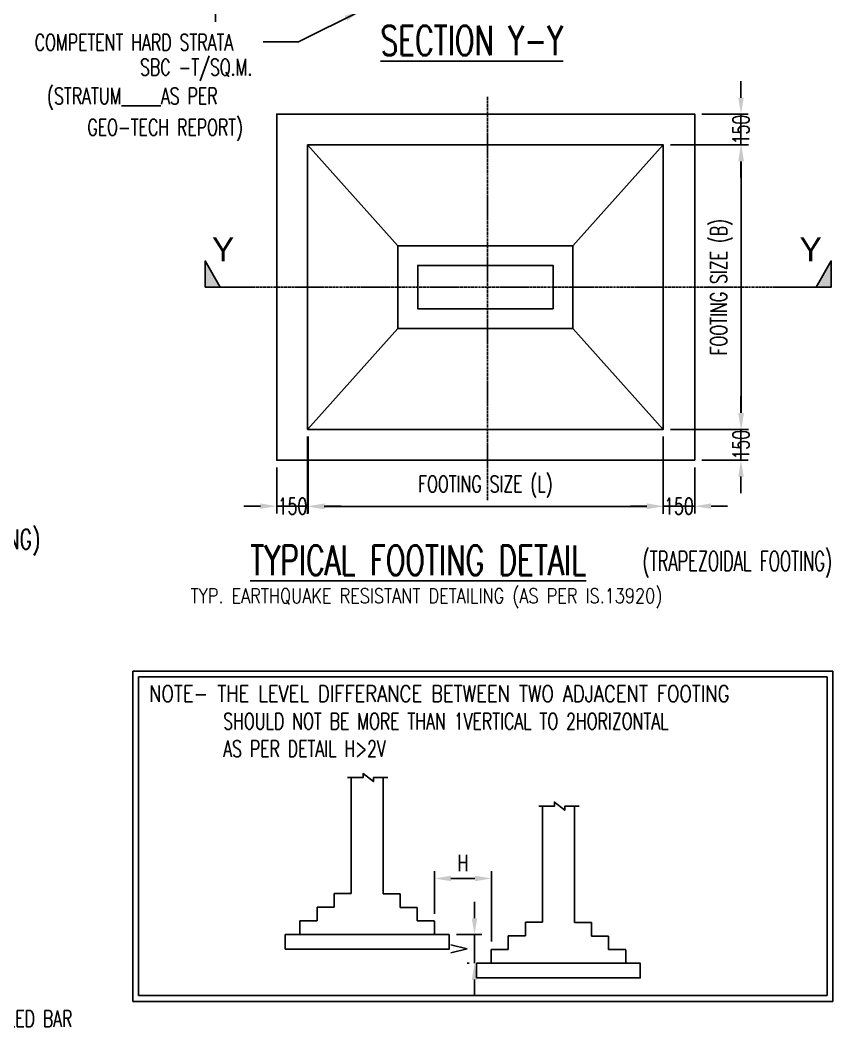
# Model space of a CAD drawing. Header units: inches. Extents: x 61991 to 161106, y 29687 to 64402.
# Drawn here: x 67311 to 67757, y 34217 to 34769 of the extents above; entities that cross this region are included whole.
import ezdxf

# ---------------------------------------------------------------- set-up
doc = ezdxf.new("R2010")
doc.units = ezdxf.units.IN
doc.header["$MEASUREMENT"] = 0
doc.header["$PDMODE"] = 2
doc.linetypes.add('CENTER', pattern=[2, 1.25, -0.25, 0.25, -0.25])
for name, color, linetype in [('dim', 5, 'Continuous'), ('GRID', 8, 'CENTER'), ('hatch', 8, 'Continuous'), ('level', 3, 'Continuous'), ('LINE CUT', 8, 'Continuous'), ('p.c.c.', 8, 'Continuous'), ('R.C.C. STRUCTURE', 4, 'Continuous'), ('R.C.C.COLUMN', 1, 'Continuous'), ('TEXT MIDIUM', 2, 'Continuous'), ('TEXT NORMAL', 4, 'Continuous'), ('title', 6, 'Continuous')]:
    doc.layers.add(name, color=color, linetype=linetype)
doc.styles.add('ROMANS', font='R.SHX', dxfattribs={"width": 0.7})
doc.styles.add('ROMANT', font='ARIAL.TTF')
doc.styles.add('T1', font='r.shx', dxfattribs={"width": 0.85, "height": 2.25})
doc.dimstyles.new('DIM96', dxfattribs={"dimscale": 0, "dimtxt": 9, "dimasz": 9, "dimexe": 4, "dimexo": 4, "dimgap": 4, "dimtad": 1, "dimdec": 0, "dimzin": 1, "dimdsep": 46, "dimlunit": 4, "dimtxsty": 'ROMANS', "dimcen": 0, "dimclrd": 5, "dimclre": 5, "dimclrt": 4, "dimadec": 0, "dimazin": 0, "dimtfac": 1, "dimtdec": 0, "dimtix": 1, "dimtmove": 2, "dimatfit": 3, "dimfxl": 0, "dimfrac": 1, "dimtzin": 0, "dimlwd": -1, "dimlwe": -1, "dimarcsym": 0})

# ---------------------------------------------------------------- blocks, each defined once
blk = doc.blocks.new('*D202')
at = {"layer": 'Defpoints', "color": 0, "transparency": 16777216}
for p in [(67569.67, 34298.72), (67538.43, 34275.4), (67569.67, 34260.1)]:
    blk.add_point(p, dxfattribs=at)
at = {"layer": 'dim', "color": 5, "transparency": 16777216}
for p, q in [((67538.43, 34279.4), (67538.43, 34302.72)), ((67569.67, 34264.1), (67569.67, 34302.72)), ((67547.43, 34298.72), (67560.67, 34298.72))]:
    blk.add_line(p, q, dxfattribs=at)
for points in [[(67547.43, 34300.22), (67547.43, 34297.22), (67538.43, 34298.72)], [(67560.67, 34300.22), (67560.67, 34297.22), (67569.67, 34298.72)]]:
    blk.add_solid(points, dxfattribs=at)
at = {"layer": 'dim', "color": 4, "transparency": 16777216, "insert": (67554.05, 34307.22), "char_height": 9, "attachment_point": 5, "style": 'ROMANS'}
blk.add_mtext('H', dxfattribs=at)
blk = doc.blocks.new('*D203')
at = {"layer": 'Defpoints', "color": 0, "transparency": 16777216}
for p in [(67546.46, 34267.95), (67560.4, 34267.95), (67561.53, 34252.23)]:
    blk.add_point(p, dxfattribs=at)
at = {"layer": 'dim', "color": 5, "transparency": 16777216}
for p, q in [((67560.4, 34276.95), (67560.4, 34285.95)), ((67550.46, 34267.95), (67564.4, 34267.95)), ((67560.4, 34252.23), (67560.4, 34267.95)), ((67557.53, 34252.23), (67556.4, 34252.23)), ((67560.4, 34243.23), (67560.4, 34234.23))]:
    blk.add_line(p, q, dxfattribs=at)
for points in [[(67558.9, 34276.95), (67561.9, 34276.95), (67560.4, 34267.95)], [(67558.9, 34243.23), (67561.9, 34243.23), (67560.4, 34252.23)]]:
    blk.add_solid(points, dxfattribs=at)
at = {"layer": 'dim', "color": 4, "transparency": 16777216, "insert": (67551.9, 34260.09), "char_height": 9, "attachment_point": 5, "rotation": 90, "style": 'ROMANS'}
blk.add_mtext('V', dxfattribs=at)
blk = doc.blocks.new('*D204')
at = {"layer": 'Defpoints', "color": 0, "transparency": 16777216}
for p in [(67468.95, 34545), (67663.85, 34545), (67663.85, 34502.71)]:
    blk.add_point(p, dxfattribs=at)
at = {"layer": 'dim', "color": 5, "transparency": 16777216}
for p, q in [((67468.95, 34541), (67468.95, 34498.71)), ((67663.85, 34541), (67663.85, 34498.71)), ((67477.95, 34502.71), (67654.85, 34502.71))]:
    blk.add_line(p, q, dxfattribs=at)
for points in [[(67477.95, 34504.21), (67477.95, 34501.21), (67468.95, 34502.71)], [(67654.85, 34504.21), (67654.85, 34501.21), (67663.85, 34502.71)]]:
    blk.add_solid(points, dxfattribs=at)
at = {"layer": 'dim', "color": 4, "transparency": 16777216, "insert": (67566.4, 34513.56), "char_height": 9, "attachment_point": 5, "style": 'ROMANS'}
blk.add_mtext('FOOTING SIZE (L) ', dxfattribs=at)
blk = doc.blocks.new('*D205')
at = {"layer": 'Defpoints', "color": 0, "transparency": 16777216}
for p in [(67663.85, 34700.94), (67706.63, 34700.94), (67663.85, 34545)]:
    blk.add_point(p, dxfattribs=at)
at = {"layer": 'dim', "color": 5, "transparency": 16777216}
for p, q in [((67667.85, 34700.94), (67710.63, 34700.94)), ((67706.63, 34554), (67706.63, 34691.94)), ((67667.85, 34545), (67710.63, 34545))]:
    blk.add_line(p, q, dxfattribs=at)
for points in [[(67705.13, 34691.94), (67708.13, 34691.94), (67706.63, 34700.94)], [(67705.13, 34554), (67708.13, 34554), (67706.63, 34545)]]:
    blk.add_solid(points, dxfattribs=at)
at = {"layer": 'dim', "color": 4, "transparency": 16777216, "insert": (67695.77, 34622.97), "char_height": 9, "attachment_point": 5, "rotation": 90, "style": 'ROMANS'}
blk.add_mtext('FOOTING SIZE (B)', dxfattribs=at)
blk = doc.blocks.new('*D206')
at = {"layer": 'Defpoints', "color": 0, "transparency": 16777216}
for p in [(67663.85, 34545), (67681.09, 34528.08), (67681.09, 34502.88)]:
    blk.add_point(p, dxfattribs=at)
at = {"layer": 'dim', "color": 5, "transparency": 16777216}
for p, q in [((67663.85, 34541), (67663.85, 34498.88)), ((67681.09, 34524.08), (67681.09, 34498.88)), ((67654.85, 34502.88), (67645.85, 34502.88)), ((67663.85, 34502.88), (67681.09, 34502.88)), ((67690.09, 34502.88), (67699.09, 34502.88))]:
    blk.add_line(p, q, dxfattribs=at)
for points in [[(67654.85, 34504.38), (67654.85, 34501.38), (67663.85, 34502.88)], [(67690.09, 34504.38), (67690.09, 34501.38), (67681.09, 34502.88)]]:
    blk.add_solid(points, dxfattribs=at)
at = {"layer": 'dim', "color": 4, "transparency": 16777216, "insert": (67672.47, 34502.88), "char_height": 9, "attachment_point": 5, "style": 'ROMANS'}
blk.add_mtext('150', dxfattribs=at)
blk = doc.blocks.new('*D207')
at = {"layer": 'Defpoints', "color": 0, "transparency": 16777216}
for p in [(67681.09, 34717.86), (67706.45, 34717.86), (67663.85, 34700.94)]:
    blk.add_point(p, dxfattribs=at)
at = {"layer": 'dim', "color": 5, "transparency": 16777216}
for p, q in [((67706.45, 34726.86), (67706.45, 34735.86)), ((67685.09, 34717.86), (67710.45, 34717.86)), ((67706.45, 34700.94), (67706.45, 34717.86)), ((67667.85, 34700.94), (67710.45, 34700.94)), ((67706.45, 34691.94), (67706.45, 34682.94))]:
    blk.add_line(p, q, dxfattribs=at)
for points in [[(67704.95, 34726.86), (67707.95, 34726.86), (67706.45, 34717.86)], [(67704.95, 34691.94), (67707.95, 34691.94), (67706.45, 34700.94)]]:
    blk.add_solid(points, dxfattribs=at)
at = {"layer": 'dim', "color": 4, "transparency": 16777216, "insert": (67706.45, 34709.4), "char_height": 9, "attachment_point": 5, "rotation": 90, "style": 'ROMANS'}
blk.add_mtext('150', dxfattribs=at)
blk = doc.blocks.new('*D256')
at = {"layer": 'Defpoints', "color": 0, "transparency": 16777216}
for p in [(67452.03, 34805.38), (67418.37, 34786.4), (67452.03, 34786.4)]:
    blk.add_point(p, dxfattribs=at)
at = {"layer": 'dim', "color": 5, "transparency": 16777216}
for p, q in [((67418.37, 34814.38), (67418.37, 34823.38)), ((67448.03, 34805.38), (67414.37, 34805.38)), ((67418.37, 34805.38), (67418.37, 34786.4)), ((67448.03, 34786.4), (67414.37, 34786.4)), ((67418.37, 34777.4), (67418.37, 34768.4))]:
    blk.add_line(p, q, dxfattribs=at)
for points in [[(67416.87, 34814.38), (67419.87, 34814.38), (67418.37, 34805.38)], [(67416.87, 34777.4), (67419.87, 34777.4), (67418.37, 34786.4)]]:
    blk.add_solid(points, dxfattribs=at)
at = {"layer": 'dim', "color": 4, "transparency": 16777216, "insert": (67418.37, 34795.89), "char_height": 9, "attachment_point": 5, "rotation": 90, "style": 'ROMANS'}
blk.add_mtext('150\\P(TYP)', dxfattribs=at)
blk = doc.blocks.new('*D29')
at = {"layer": 'Defpoints', "color": 0, "transparency": 16777216}
for p in [(67469.26, 34545), (67452.03, 34528.08), (67452.03, 34502.88)]:
    blk.add_point(p, dxfattribs=at)
at = {"layer": 'dim', "color": 5, "transparency": 16777216}
for p, q in [((67469.26, 34541), (67469.26, 34498.88)), ((67452.03, 34524.08), (67452.03, 34498.88)), ((67443.03, 34502.88), (67434.03, 34502.88)), ((67469.26, 34502.88), (67452.03, 34502.88)), ((67478.26, 34502.88), (67487.26, 34502.88))]:
    blk.add_line(p, q, dxfattribs=at)
for points in [[(67443.03, 34504.38), (67443.03, 34501.38), (67452.03, 34502.88)], [(67478.26, 34504.38), (67478.26, 34501.38), (67469.26, 34502.88)]]:
    blk.add_solid(points, dxfattribs=at)
at = {"layer": 'dim', "color": 4, "transparency": 16777216, "insert": (67460.65, 34502.88), "char_height": 9, "attachment_point": 5, "style": 'ROMANS'}
blk.add_mtext('150', dxfattribs=at)
blk = doc.blocks.new('*D32')
at = {"layer": 'Defpoints', "color": 0, "transparency": 16777216}
for p in [(67663.85, 34545), (67681.09, 34528.08), (67706.45, 34528.08)]:
    blk.add_point(p, dxfattribs=at)
at = {"layer": 'dim', "color": 5, "transparency": 16777216}
for p, q in [((67706.45, 34554), (67706.45, 34563)), ((67667.85, 34545), (67710.45, 34545)), ((67706.45, 34545), (67706.45, 34528.08)), ((67685.09, 34528.08), (67710.45, 34528.08)), ((67706.45, 34519.08), (67706.45, 34510.08))]:
    blk.add_line(p, q, dxfattribs=at)
for points in [[(67704.95, 34554), (67707.95, 34554), (67706.45, 34545)], [(67704.95, 34519.08), (67707.95, 34519.08), (67706.45, 34528.08)]]:
    blk.add_solid(points, dxfattribs=at)
at = {"layer": 'dim', "color": 4, "transparency": 16777216, "insert": (67706.45, 34536.54), "char_height": 9, "attachment_point": 5, "rotation": 90, "style": 'ROMANS'}
blk.add_mtext('150', dxfattribs=at)

msp = doc.modelspace()

# ---------------------------------------------------------------- hatches: boundary and pattern name
at = {"layer": 'title'}
for points in [[(67412.79758, 34637.35772), (67412.79758, 34623.01704), (67421.0772, 34623.01704)], [(67747.68426, 34623.01704), (67755.96389, 34623.01704), (67755.96389, 34637.35772)]]:
    msp.add_hatch(color=2, dxfattribs=at).paths.add_polyline_path(points)

# ---------------------------------------------------------------- linework, layer by layer
at = {"layer": 'GRID'}
for p, q in [((67567.57297, 34727.3776), (67567.57297, 34506.0934)), ((67434.51271, 34623.01704), (67741.48819, 34623.01704))]:
    msp.add_line(p, q, dxfattribs=at)
at = {"layer": 'hatch', "color": 8}
for p, q in [((67376.27668, 34409.27268), (67753.61333, 34409.27268)), ((67376.27668, 34234.46998), (67376.27668, 34409.27268)), ((67753.61333, 34409.27268), (67753.61333, 34234.46998)), ((67753.61333, 34234.46998), (67376.27668, 34234.46998))]:
    msp.add_line(p, q, dxfattribs=at)
at = {"layer": 'LINE CUT'}
for points in [[(67490.85552, 34354.03869), (67499.34245, 34354.03869), (67499.34245, 34356.28122), (67505.0303, 34351.82868), (67505.0303, 34354.03869), (67512.93364, 34354.03869)], [(67595.68464, 34338.32473), (67604.17158, 34338.32473), (67604.17158, 34340.56726), (67609.85942, 34336.11472), (67609.85942, 34338.32473), (67617.76277, 34338.32473)]]:
    msp.add_lwpolyline(points, dxfattribs=at)
at = {"layer": 'p.c.c.'}
for points in [[(67681.08975, 34528.07814), (67681.08975, 34717.85861), (67452.02657, 34717.8585), (67452.02657, 34528.07814)], [(67456.71089, 34259.93134), (67456.71089, 34267.94532), (67546.45644, 34267.94532), (67546.45644, 34259.93134)], [(67561.54001, 34244.21749), (67561.54001, 34252.23136), (67651.28557, 34252.23136), (67651.28557, 34244.21749)]]:
    msp.add_lwpolyline(points, close=True, dxfattribs=at)
at = {"layer": 'R.C.C. STRUCTURE'}
for p, q in [((67518.45474, 34645.70051), (67468.9465, 34700.93856)), ((67614.26596, 34645.70051), (67663.85187, 34700.93856)), ((67518.45474, 34600.37389), (67468.9465, 34544.99807)), ((67614.26596, 34600.37389), (67663.85187, 34544.99807)), ((67492.81712, 34354.03869), (67492.84767, 34290.47894)), ((67510.33493, 34353.87554), (67510.30439, 34290.31579)), ((67597.64625, 34338.32473), (67597.67679, 34274.76497)), ((67615.16406, 34338.16158), (67615.13352, 34274.60183)), ((67483.45754, 34290.47894), (67483.45754, 34283.02208)), ((67492.84767, 34290.47894), (67483.47204, 34290.47894)), ((67483.47204, 34290.47894), (67483.47204, 34283.02208)), ((67510.30439, 34290.31579), (67519.68002, 34290.31579)), ((67519.68002, 34290.31579), (67519.68002, 34282.85893)), ((67519.69452, 34290.31579), (67519.69452, 34282.85893)), ((67483.47204, 34283.02208), (67474.09642, 34283.02208)), ((67474.09642, 34283.02208), (67474.09642, 34275.56522)), ((67474.09642, 34283.02208), (67474.09642, 34275.56522)), ((67519.68002, 34282.85893), (67529.05564, 34282.85893)), ((67529.05564, 34282.85893), (67529.05564, 34275.40207)), ((67529.05564, 34282.85893), (67529.05564, 34275.40207)), ((67474.09642, 34275.56522), (67464.7208, 34275.56522)), ((67464.7208, 34275.40218), (67464.7208, 34267.94532)), ((67529.05564, 34275.40207), (67538.43126, 34275.40207)), ((67538.43126, 34275.23903), (67538.43126, 34267.78217)), ((67588.28667, 34274.76497), (67588.28667, 34267.30811)), ((67588.30117, 34274.76497), (67588.30117, 34267.30811)), ((67597.67679, 34274.76497), (67588.30117, 34274.76497)), ((67615.13352, 34274.60183), (67624.50914, 34274.60183)), ((67624.50914, 34274.60183), (67624.50914, 34267.14497)), ((67624.52364, 34274.60183), (67624.52364, 34267.14497)), ((67588.30117, 34267.30811), (67578.92555, 34267.30811)), ((67578.92555, 34267.30811), (67578.92555, 34259.85125)), ((67578.92555, 34267.30811), (67578.92555, 34259.85125)), ((67624.50914, 34267.14497), (67633.88476, 34267.14497)), ((67633.88476, 34267.14497), (67633.88476, 34259.68811)), ((67633.88476, 34267.14497), (67633.88476, 34259.68811)), ((67578.92555, 34259.85125), (67569.54992, 34259.85125)), ((67569.54992, 34259.68822), (67569.54992, 34252.23136)), ((67633.88476, 34259.68811), (67643.26039, 34259.68811)), ((67643.26039, 34259.52507), (67643.26039, 34252.06821))]:
    msp.add_line(p, q, dxfattribs=at)
for points in [[(67468.9465, 34544.99807), (67468.9465, 34700.93856), (67663.85187, 34700.93856), (67663.85187, 34544.99807)], [(67614.26596, 34600.37389), (67518.45474, 34600.37389), (67518.45474, 34645.70051), (67614.26596, 34645.70051)]]:
    msp.add_lwpolyline(points, close=True, dxfattribs=at)
at = {"layer": 'R.C.C.COLUMN'}
msp.add_lwpolyline([(67603.46596, 34611.17389), (67529.25474, 34611.17389), (67529.25474, 34634.90051), (67603.46596, 34634.90051)], close=True, dxfattribs=at)
at = {"layer": 'title', "color": 0}
for p, q in [((67373.07109, 34412.47827), (67756.81892, 34412.47827)), ((67373.07109, 34231.26439), (67373.07109, 34412.47827)), ((67756.81892, 34412.47827), (67756.81892, 34231.26439)), ((67756.81892, 34231.26439), (67373.07109, 34231.26439))]:
    msp.add_line(p, q, dxfattribs=at)
at = {"layer": 'title', "color": 2}
for points in [[(67434.51271, 34623.01704), (67412.79758, 34623.01704), (67412.79758, 34637.35772), (67421.0772, 34623.01704)], [(67734.24875, 34623.01704), (67755.96389, 34623.01704), (67755.96389, 34637.35772), (67747.68426, 34623.01704)]]:
    msp.add_lwpolyline(points, dxfattribs=at)

# ---------------------------------------------------------------- texts
at = {"layer": 'level', "style": 'T1'}
for s, width, p in [('(STEPPED FOOTING)', 0.7, (67221.965, 34479.34476)), ('(TRAPEZOIDAL FOOTING)', 0.6, (67652.5387, 34467.33121))]:
    msp.add_text(s, height=10.8, dxfattribs=dict(at, width=width)).set_placement(p)
at = {"layer": 'TEXT MIDIUM', "style": 'ROMANS', "width": 0.8}
msp.add_text('TYP. EARTHQUAKE RESISTANT DETAILING (AS PER IS.13920)', height=8.0730408, dxfattribs=at).set_placement((67404.79755, 34449.72321))
at = {"layer": 'TEXT NORMAL', "style": 'ROMANS'}
for s, width, p in [('COMPETENT HARD STRATA', 0.7, (67319.36102, 34752.69253)), ('SBC -T/SQ.M.', 0.7, (67377.07929, 34739.09411)), ('(STRATUM_____AS PER', 0.7, (67326.1839, 34723.2788)), ('GEO-TECH REPORT)', 0.7, (67348.21517, 34706.14574)), ('NOTE- THE LEVEL DIFFERANCE BETWEEN TWO ADJACENT FOOTING', 0.8, (67382.04912, 34395.53219)), ('SHOULD NOT BE MORE THAN 1VERTICAL TO 2HORIZONTAL ', 0.7, (67422.6781, 34380.44785)), ('AS PER DETAIL H>2V', 0.7, (67422.6781, 34365.36351)), ('BUNDLED BAR', 0.7, (67280.89026, 34217.34379))]:
    msp.add_text(s, height=9, dxfattribs=dict(at, width=width)).set_placement(p)
at = {"layer": 'title', "color": 6, "style": 'ROMANS', "width": 0.7}
for s, p in [('%%USECTION Y-Y', (67508.87411, 34750.15544)), ('%%UTYPICAL FOOTING DETAIL', (67437.44815, 34465.12208))]:
    msp.add_text(s, height=16.2, dxfattribs=at).set_placement(p)
at = {"layer": 'title', "color": 2, "style": 'ROMANT'}
for p in [(67416.50821, 34637.18589), (67738.56399, 34637.18589)]:
    msp.add_text('Y', height=13.06703, dxfattribs=at).set_placement(p)

# ---------------------------------------------------------------- dimensions: what is measured, and where the dimension line sits
at = {"layer": 'dim'}
for base, p1, p2, angle, text, picture, middle in [((67418.37391, 34786.39561), (67452.02657, 34805.38207), (67452.02657, 34786.39561), 90, '150\\X(TYP)', '*D256', (67418.37391, 34795.88884)), ((67706.45452, 34717.85861), (67663.85187, 34700.93856), (67681.08975, 34717.85861), 90, '150', '*D207', (67706.45452, 34709.39858)), ((67706.45452, 34528.07814), (67663.85187, 34544.99818), (67681.08975, 34528.07814), 270, '150', '*D32', (67706.45452, 34536.53816)), ((67452.02657, 34502.88432), (67469.26445, 34544.99807), (67452.02657, 34528.07814), 180, '150', '*D29', (67460.64551, 34502.88432))]:
    dim = msp.add_linear_dim(base=base, p1=p1, p2=p2, angle=angle, text=text, dimstyle='DIM96', override={"dimscale": 1}, dxfattribs=at)
    dim.commit()
    dim.dimension.update_dxf_attribs({"geometry": picture, "text_midpoint": middle, "dimtype": 160})
for base, p1, p2, text, picture, middle in [((67706.63208, 34700.93856), (67663.85187, 34544.99818), (67663.85187, 34700.93856), 'FOOTING SIZE (B)', '*D205', (67695.77494, 34622.96837)), ((67560.4025, 34267.94532), (67561.52881, 34252.23125), (67546.45644, 34267.94532), 'V', '*D203', (67551.9025, 34260.08828))]:
    dim = msp.add_linear_dim(base=base, p1=p1, p2=p2, angle=90, text=text, dimstyle='DIM96', override={"dimscale": 1}, dxfattribs=at)
    dim.commit()
    dim.dimension.update_dxf_attribs({"geometry": picture, "text_midpoint": middle})
for base, p1, p2, text, picture, middle in [((67663.85187, 34502.70675), (67468.9465, 34544.99796), (67663.85187, 34544.99807), 'FOOTING SIZE (L) ', '*D204', (67566.39919, 34513.56389)), ((67569.67286, 34298.71616), (67538.43126, 34275.40207), (67569.67286, 34260.10339), 'H', '*D202', (67554.05206, 34307.21616))]:
    dim = msp.add_linear_dim(base=base, p1=p1, p2=p2, text=text, dimstyle='DIM96', override={"dimscale": 1}, dxfattribs=at)
    dim.commit()
    dim.dimension.update_dxf_attribs({"geometry": picture, "text_midpoint": middle})
dim = msp.add_linear_dim(base=(67681.08975, 34502.88432), p1=(67663.85187, 34544.99807), p2=(67681.08975, 34528.07814), text='150', dimstyle='DIM96', override={"dimscale": 1}, dxfattribs=at)
dim.commit()
dim.dimension.update_dxf_attribs({"geometry": '*D206', "text_midpoint": (67672.47081, 34502.88432), "dimtype": 160})

# ---------------------------------------------------------------- leaders
at = {"layer": 'TEXT NORMAL'}
msp.add_leader([(67498.03547, 34774.4388), (67463.8763, 34757.57065), (67444.62459, 34757.57065)], dimstyle='DIM96', override={"dimscale": 1}, dxfattribs=at)

doc.saveas('drawing.dxf')
